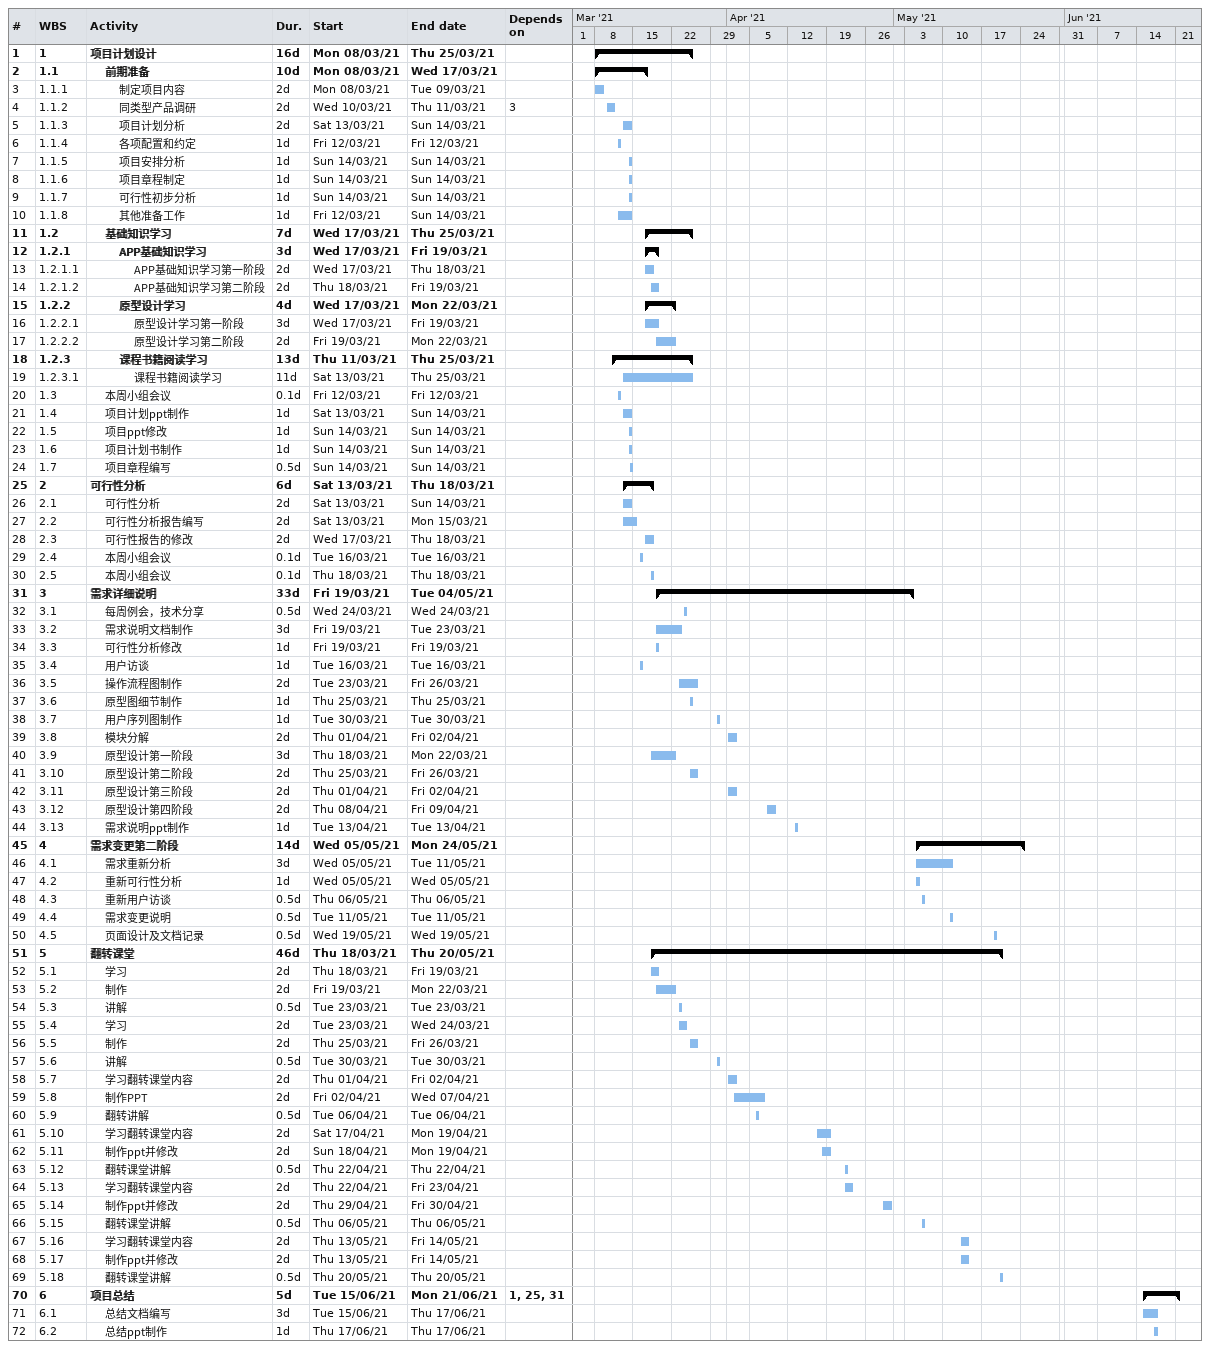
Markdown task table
| ID | WBS | Task | Duration | Start | Finish | Predecessors |
|---|---|---|---|---|---|---|
| 1 | 1 | **项目计划设计** | 16d | 2021-03-08 | 2021-03-25 |  |
| 2 | 1.1 | **前期准备** | 10d | 2021-03-08 | 2021-03-17 |  |
| 3 | 1.1.1 | 制定项目内容 | 2d | 2021-03-08 | 2021-03-09 |  |
| 4 | 1.1.2 | 同类型产品调研 | 2d | 2021-03-10 | 2021-03-11 | 3 |
| 5 | 1.1.3 | 项目计划分析 | 2d | 2021-03-13 | 2021-03-14 |  |
| 6 | 1.1.4 | 各项配置和约定 | 1d | 2021-03-12 | 2021-03-12 |  |
| 7 | 1.1.5 | 项目安排分析 | 1d | 2021-03-14 | 2021-03-14 |  |
| 8 | 1.1.6 | 项目章程制定 | 1d | 2021-03-14 | 2021-03-14 |  |
| 9 | 1.1.7 | 可行性初步分析 | 1d | 2021-03-14 | 2021-03-14 |  |
| 10 | 1.1.8 | 其他准备工作 | 1d | 2021-03-12 | 2021-03-14 |  |
| 11 | 1.2 | **基础知识学习** | 7d | 2021-03-17 | 2021-03-25 |  |
| 12 | 1.2.1 | **APP基础知识学习** | 3d | 2021-03-17 | 2021-03-19 |  |
| 13 | 1.2.1.1 | APP基础知识学习第一阶段 | 2d | 2021-03-17 | 2021-03-18 |  |
| 14 | 1.2.1.2 | APP基础知识学习第二阶段 | 2d | 2021-03-18 | 2021-03-19 |  |
| 15 | 1.2.2 | **原型设计学习** | 4d | 2021-03-17 | 2021-03-22 |  |
| 16 | 1.2.2.1 | 原型设计学习第一阶段 | 3d | 2021-03-17 | 2021-03-19 |  |
| 17 | 1.2.2.2 | 原型设计学习第二阶段 | 2d | 2021-03-19 | 2021-03-22 |  |
| 18 | 1.2.3 | **课程书籍阅读学习** | 13d | 2021-03-11 | 2021-03-25 |  |
| 19 | 1.2.3.1 | 课程书籍阅读学习 | 11d | 2021-03-13 | 2021-03-25 |  |
| 20 | 1.3 | 本周小组会议 | 0.1d | 2021-03-12 | 2021-03-12 |  |
| 21 | 1.4 | 项目计划ppt制作 | 1d | 2021-03-13 | 2021-03-14 |  |
| 22 | 1.5 | 项目ppt修改 | 1d | 2021-03-14 | 2021-03-14 |  |
| 23 | 1.6 | 项目计划书制作 | 1d | 2021-03-14 | 2021-03-14 |  |
| 24 | 1.7 | 项目章程编写 | 0.5d | 2021-03-14 | 2021-03-14 |  |
| 25 | 2 | **可行性分析** | 6d | 2021-03-13 | 2021-03-18 |  |
| 26 | 2.1 | 可行性分析 | 2d | 2021-03-13 | 2021-03-14 |  |
| 27 | 2.2 | 可行性分析报告编写 | 2d | 2021-03-13 | 2021-03-15 |  |
| 28 | 2.3 | 可行性报告的修改 | 2d | 2021-03-17 | 2021-03-18 |  |
| 29 | 2.4 | 本周小组会议 | 0.1d | 2021-03-16 | 2021-03-16 |  |
| 30 | 2.5 | 本周小组会议 | 0.1d | 2021-03-18 | 2021-03-18 |  |
| 31 | 3 | **需求详细说明** | 33d | 2021-03-19 | 2021-05-04 |  |
| 32 | 3.1 | 每周例会，技术分享 | 0.5d | 2021-03-24 | 2021-03-24 |  |
| 33 | 3.2 | 需求说明文档制作 | 3d | 2021-03-19 | 2021-03-23 |  |
| 34 | 3.3 | 可行性分析修改 | 1d | 2021-03-19 | 2021-03-19 |  |
| 35 | 3.4 | 用户访谈 | 1d | 2021-03-16 | 2021-03-16 |  |
| 36 | 3.5 | 操作流程图制作 | 2d | 2021-03-23 | 2021-03-26 |  |
| 37 | 3.6 | 原型图细节制作 | 1d | 2021-03-25 | 2021-03-25 |  |
| 38 | 3.7 | 用户序列图制作 | 1d | 2021-03-30 | 2021-03-30 |  |
| 39 | 3.8 | 模块分解 | 2d | 2021-04-01 | 2021-04-02 |  |
| 40 | 3.9 | 原型设计第一阶段 | 3d | 2021-03-18 | 2021-03-22 |  |
| 41 | 3.10 | 原型设计第二阶段 | 2d | 2021-03-25 | 2021-03-26 |  |
| 42 | 3.11 | 原型设计第三阶段 | 2d | 2021-04-01 | 2021-04-02 |  |
| 43 | 3.12 | 原型设计第四阶段 | 2d | 2021-04-08 | 2021-04-09 |  |
| 44 | 3.13 | 需求说明ppt制作 | 1d | 2021-04-13 | 2021-04-13 |  |
| 45 | 4 | **需求变更第二阶段** | 14d | 2021-05-05 | 2021-05-24 |  |
| 46 | 4.1 | 需求重新分析 | 3d | 2021-05-05 | 2021-05-11 |  |
| 47 | 4.2 | 重新可行性分析 | 1d | 2021-05-05 | 2021-05-05 |  |
| 48 | 4.3 | 重新用户访谈 | 0.5d | 2021-05-06 | 2021-05-06 |  |
| 49 | 4.4 | 需求变更说明 | 0.5d | 2021-05-11 | 2021-05-11 |  |
| 50 | 4.5 | 页面设计及文档记录 | 0.5d | 2021-05-19 | 2021-05-19 |  |
| 51 | 5 | **翻转课堂** | 46d | 2021-03-18 | 2021-05-20 |  |
| 52 | 5.1 | 学习 | 2d | 2021-03-18 | 2021-03-19 |  |
| 53 | 5.2 | 制作 | 2d | 2021-03-19 | 2021-03-22 |  |
| 54 | 5.3 | 讲解 | 0.5d | 2021-03-23 | 2021-03-23 |  |
| 55 | 5.4 | 学习 | 2d | 2021-03-23 | 2021-03-24 |  |
| 56 | 5.5 | 制作 | 2d | 2021-03-25 | 2021-03-26 |  |
| 57 | 5.6 | 讲解 | 0.5d | 2021-03-30 | 2021-03-30 |  |
| 58 | 5.7 | 学习翻转课堂内容 | 2d | 2021-04-01 | 2021-04-02 |  |
| 59 | 5.8 | 制作PPT | 2d | 2021-04-02 | 2021-04-07 |  |
| 60 | 5.9 | 翻转讲解 | 0.5d | 2021-04-06 | 2021-04-06 |  |
| 61 | 5.10 | 学习翻转课堂内容 | 2d | 2021-04-17 | 2021-04-19 |  |
| 62 | 5.11 | 制作ppt并修改 | 2d | 2021-04-18 | 2021-04-19 |  |
| 63 | 5.12 | 翻转课堂讲解 | 0.5d | 2021-04-22 | 2021-04-22 |  |
| 64 | 5.13 | 学习翻转课堂内容 | 2d | 2021-04-22 | 2021-04-23 |  |
| 65 | 5.14 | 制作ppt并修改 | 2d | 2021-04-29 | 2021-04-30 |  |
| 66 | 5.15 | 翻转课堂讲解 | 0.5d | 2021-05-06 | 2021-05-06 |  |
| 67 | 5.16 | 学习翻转课堂内容 | 2d | 2021-05-13 | 2021-05-14 |  |
| 68 | 5.17 | 制作ppt并修改 | 2d | 2021-05-13 | 2021-05-14 |  |
| 69 | 5.18 | 翻转课堂讲解 | 0.5d | 2021-05-20 | 2021-05-20 |  |
| 70 | 6 | **项目总结** | 5d | 2021-06-15 | 2021-06-21 | 1, 25, 31 |
| 71 | 6.1 | 总结文档编写 | 3d | 2021-06-15 | 2021-06-17 |  |
| 72 | 6.2 | 总结ppt制作 | 1d | 2021-06-17 | 2021-06-17 |  |
